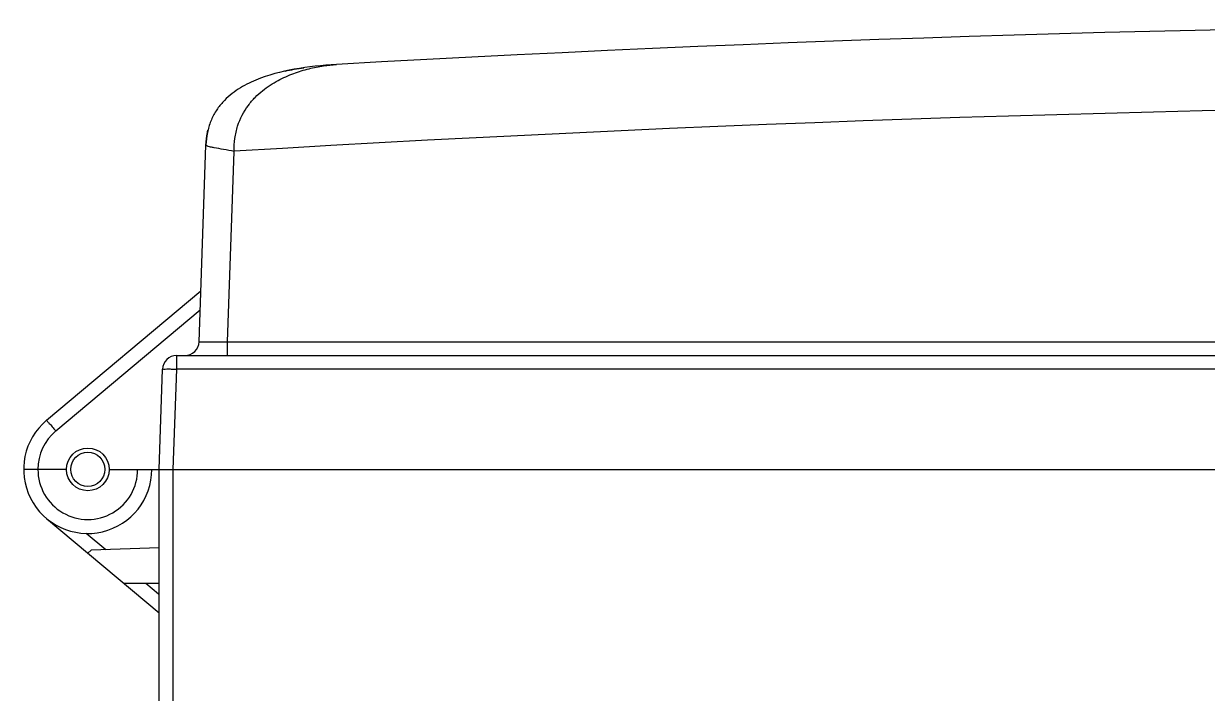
# Model space of a CAD drawing. Header units: millimetres. Extents: x -1995 to -555, y 489 to 1011.
# Drawn here: x -1678.6 to -1595.6, y 662.6 to 709.6 of the extents above; entities that cross this region are included whole.
import ezdxf

# ---------------------------------------------------------------- set-up
doc = ezdxf.new("R2010")
doc.units = ezdxf.units.MM

msp = doc.modelspace()

# ---------------------------------------------------------------- linework, layer by layer
at = {"color": 7, "linetype": 'Continuous'}
for p, q in [((-1666.329, 687.295), (-1665.847, 701.104)), ((-1664.33, 687.295), (-1663.863, 700.664)), ((-1677.032, 681.777), (-1666.204, 690.863)), ((-1676.39, 681.029), (-1666.251, 689.536)), ((-1664.33, 686.33), (-1664.33, 687.295)), ((-1664.33, 687.295), (-1445.95, 687.295)), ((-1667.895, 685.365), (-1667.895, 686.33)), ((-1667.895, 686.33), (-1438.899, 686.33)), ((-1669.14, 678.33), (-1668.894, 685.365)), ((-1668.141, 678.33), (-1667.895, 685.365)), ((-1442.385, 685.365), (-1667.895, 685.365)), ((-1675.64, 678.33), (-1677.64, 678.33)), ((-1672.64, 678.33), (-1437.654, 678.33)), ((-1669.14, 650.4), (-1669.14, 678.33)), ((-1668.14, 651.239), (-1668.14, 678.33)), ((-1677.032, 674.883), (-1669.14, 668.26)), ((-1674.246, 673.842), (-1672.883, 672.699)), ((-1673.892, 672.664), (-1674.14, 672.456)), ((-1669.14, 672.83), (-1673.892, 672.664)), ((-1671.607, 670.33), (-1669.14, 670.33)), ((-1670.06, 670.33), (-1669.18, 669.592))]:
    msp.add_line(p, q, dxfattribs=at)
for radius in [1.5, 1.2]:
    msp.add_circle((-1674.14, 678.33), radius, dxfattribs=at)
for centre, radius, start, end in [((-1555.14, -1090.37), 1800, 86.76581, 93.23419), ((-1555.14, -1090.01), 1793.972, 86.525468, 93.474533), ((-1667.328, 687.33), 1, 269.99427, 357.9998), ((-1667.895, 685.33), 1, 90, 178), ((-1674.14, 678.33), 4.5, 129.99095, 0), ((-1674.14, 678.347), 3.5, 130.00308, 180.28345), ((-1674.14, 678.313), 3.5, 179.71549, 0.28542)]:
    msp.add_arc(centre, radius, start, end, dxfattribs=at)
for points, start_tangent, end_tangent in [([(-1656.691, 706.763), (-1659.65, 706.428), (-1662.343, 705.666), (-1663.578, 705.026), (-1664.15, 704.608), (-1664.677, 704.105), (-1665.139, 703.5), (-1665.505, 702.788), (-1665.745, 701.976), (-1665.847, 701.104)], (-0.998407, -0.056417), (-0.034899, -0.999391)), ([(-1663.863, 700.664), (-1663.815, 701.575), (-1663.619, 702.441), (-1662.87, 703.89), (-1662.387, 704.454), (-1661.867, 704.924), (-1660.781, 705.641), (-1659.684, 706.135), (-1658.61, 706.463), (-1657.592, 706.667), (-1656.691, 706.763)], (-0.033063, 0.999453), (0.998407, 0.056417)), ([(-1660.295, 706.298), (-1659.65, 706.428), (-1658.97, 706.539)], (0.97643, 0.215836), (0.989417, 0.145101)), ([(-1665.847, 701.104), (-1665.745, 701.976), (-1665.705, 702.154)], (0.034899, 0.999391), (0.23323, 0.972422)), ([(-1663.863, 700.664), (-1664.622, 700.795), (-1665.268, 700.913), (-1665.515, 700.966), (-1665.698, 701.015), (-1665.763, 701.039), (-1665.81, 701.061), (-1665.838, 701.083), (-1665.847, 701.104)], (-0.984852, 0.173394), (0.034925, 0.99939)), ([(-1666.329, 687.295), (-1666.261, 687.287), (-1666.062, 687.282), (-1665.744, 687.281), (-1665.331, 687.282), (-1664.849, 687.287), (-1664.33, 687.295)], (-0.041012, -0.999159), (0.999849, 0.017351)), ([(-1668.894, 685.365), (-1668.818, 685.376), (-1668.601, 685.379), (-1668.277, 685.376), (-1667.895, 685.365)], (0.034899, 0.999391), (0.999392, -0.034857)), ([(-1677.032, 681.777), (-1676.981, 681.723), (-1676.841, 681.561), (-1676.634, 681.318), (-1676.39, 681.029)], (0.766044, 0.642788), (0.642903, -0.765948)), ([(-1677.64, 678.33), (-1678.023, 678.33), (-1678.347, 678.331), (-1678.564, 678.332), (-1678.64, 678.33)], (-1, 0.000341), (-0.999381, -0.035169))]:
    msp.add_spline(points, degree=3, dxfattribs=dict(at, start_tangent=start_tangent, end_tangent=end_tangent))

doc.saveas('drawing.dxf')
